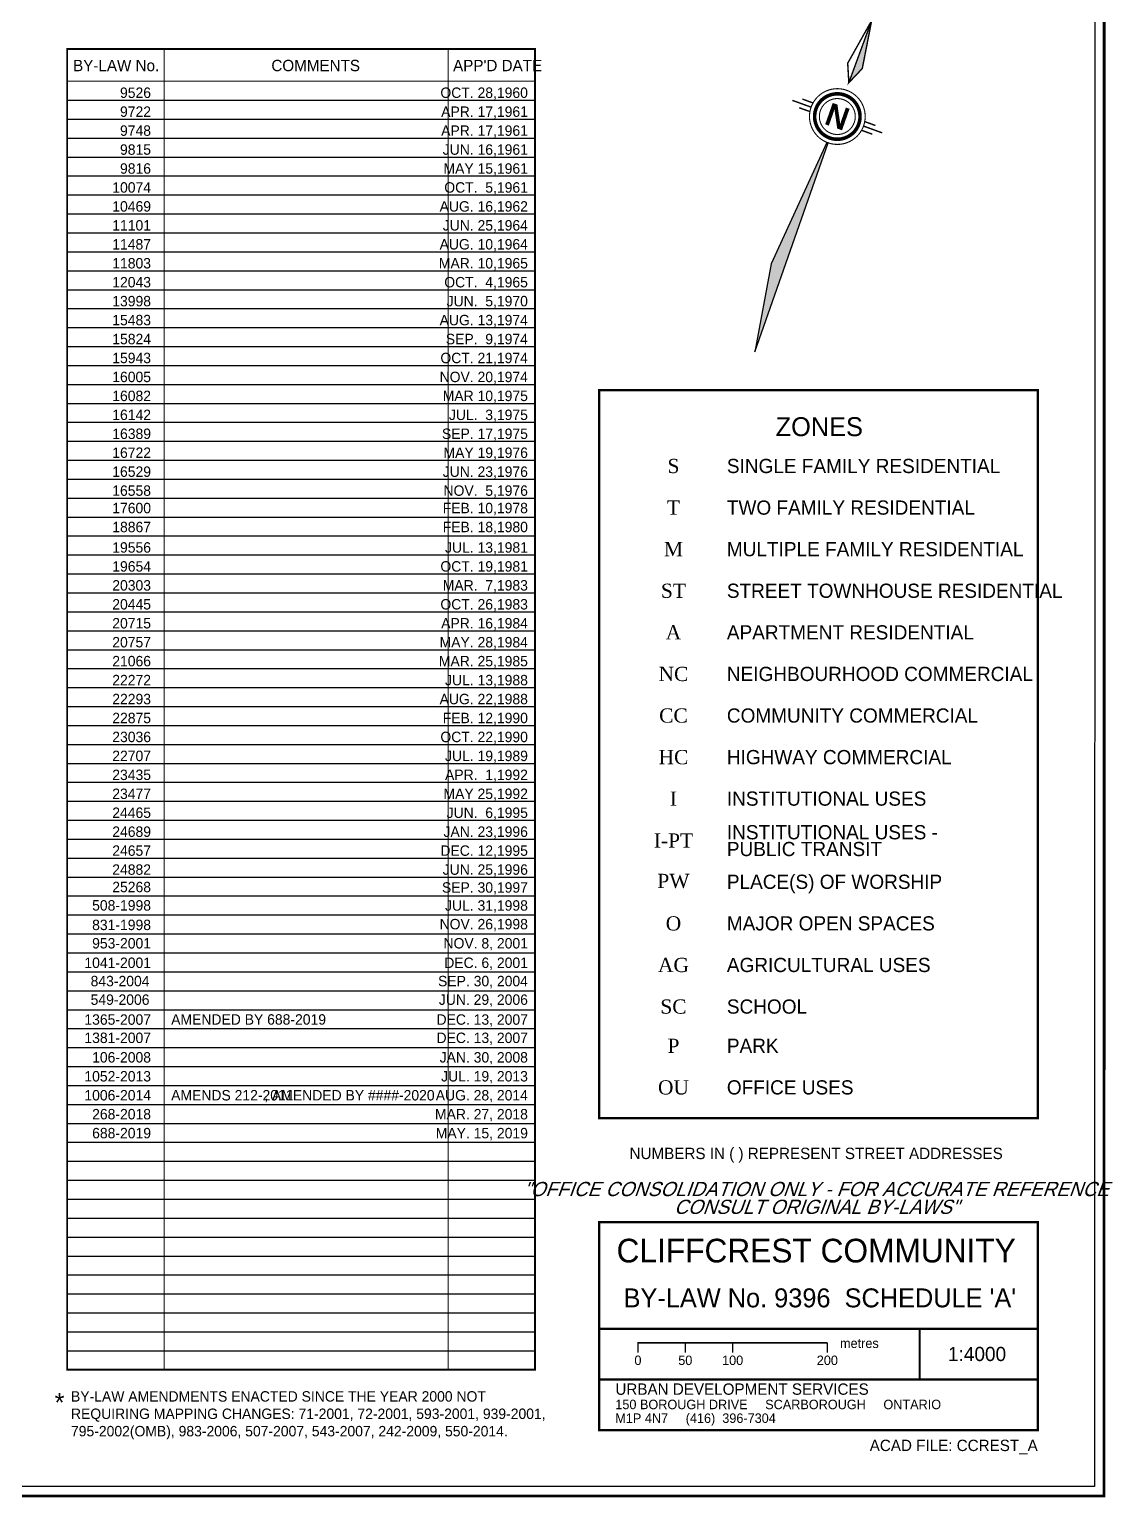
# Model space of a CAD drawing. Header units: millimetres. Extents: x 1745962 to 1749233, y 4525379 to 4529927.
# Drawn here: x 1748078 to 1749222, y 4525379 to 4526928 of the extents above; entities that cross this region are included whole.
import ezdxf
from ezdxf.enums import TextEntityAlignment as Align

# ---------------------------------------------------------------- set-up
doc = ezdxf.new("R2010")
doc.units = ezdxf.units.MM
doc.header["$LTSCALE"] = 10
doc.header["$MEASUREMENT"] = 0
doc.layers.add('2020-TECH AMEND_PENDING', color=40, linetype='Continuous', plot=False)
doc.layers.add('LEGEND', color=7, linetype='Continuous')
doc.layers.add('ZONING_COMMENTS', color=140, linetype='Continuous')
doc.styles.add('BOLD', font='BOLD.SHX')
doc.styles.add('DUTCH', font='dutcheb.ttf')
doc.styles.add('Univers Condensed', font='UNVR57W.TTF')
doc.styles.add('Univers Condensed Bold', font='UNVR67W.TTF')
doc.styles.add('Univers Light Condensed', font='unvr47a.ttf')

msp = doc.modelspace()

# ---------------------------------------------------------------- linework, layer by layer
at = {"layer": 'LEGEND'}
for p, q in [((1749203.4, 4529869.7), (1749203.1, 4525390.3)), ((1749203.1, 4525390.3), (1745973.9, 4525390))]:
    msp.add_line(p, q, dxfattribs=at)
for points, const_width in [([(1749213.1, 4525380.3), (1745963.9, 4525380), (1745963.9, 4529879.7), (1749213.4, 4529879.7)], 3), ([(1748957.8, 4526887), (1748967.7, 4526937.7), (1748943.6, 4526872.1)], 1.5), ([(1748971.3, 4525449.7), (1749143.1, 4525449.7), (1749143.1, 4525669.3), (1748679.8, 4525669.3), (1748679.8, 4525449.7)], 2.51)]:
    msp.add_lwpolyline(points, close=True, dxfattribs=dict(at, const_width=const_width))
for points, const_width in [([(1748943.6, 4526872.1), (1748942.4, 4526892.6), (1748967.7, 4526937.7)], 1.5), ([(1748884, 4526853.4), (1748903.7, 4526846.3)], 1.5), ([(1748891.2, 4526845.6), (1748902.5, 4526841.6)], 1.5), ([(1748894.5, 4526854.8), (1748905.8, 4526850.7)], 1.5), ([(1748960.4, 4526831), (1748971.7, 4526826.9)], 1.5), ([(1748957.1, 4526821.8), (1748968.4, 4526817.7)], 1.5), ([(1748959.1, 4526826.3), (1748978.9, 4526819.1)], 1.5), ([(1748679.8, 4525556.7), (1749143.1, 4525556.7)], 2.4), ([(1749018.4, 4525503.2), (1749018.4, 4525556.7)], 2.4), ([(1748770.9, 4525542), (1748770.9, 4525531.6)], 1.2), ([(1748820.9, 4525542), (1748820.9, 4525531.6)], 1.2), ([(1748920.9, 4525542), (1748920.9, 4525531.6)], 1.2), ([(1748679.8, 4525503.2), (1749143.1, 4525503.2)], 2.4)]:
    msp.add_lwpolyline(points, dxfattribs=dict(at, const_width=const_width))
for points, const_width in [([(1748902.2, 4526839.5, 1), (1748960.7, 4526833.2, 1)], 1.16), ([(1748907.6, 4526838.9, 1), (1748955.3, 4526833.8, 1)], 3.75), ([(1748912.6, 4526838.4, 1), (1748950.3, 4526834.3, 1)], 1.12)]:
    msp.add_lwpolyline(points, format="xyb", close=True, dxfattribs=dict(at, const_width=const_width))
msp.add_lwpolyline([(1748861.5, 4526680.7), (1748844.3, 4526588), (1748921.9, 4526808.5), (1748920.4, 4526809)], close=True, dxfattribs=at)
msp.add_lwpolyline([(1748920.9, 4525542, 1.6, 1.6, 0), (1748720.9, 4525542, 1.2, 1.2, 0), (1748720.9, 4525531.6, 1.2, 1.2, 0)], format="xyseb", dxfattribs=at)
for points in [[(1748943.6, 4526872.1), (1748957.8, 4526887), (1748967.7, 4526937.7)], [(1748861.5, 4526680.7), (1748920.4, 4526809), (1748844.3, 4526588), (1748921.9, 4526808.5)]]:
    msp.add_solid(points, dxfattribs=at)
at = {"layer": 'ZONING_COMMENTS'}
for p, q in [((1748118.2, 4526853.6), (1748612.3, 4526853.6)), ((1748118.2, 4526833.6), (1748612.3, 4526833.6)), ((1748118.2, 4526813.6), (1748612.3, 4526813.6)), ((1748118.2, 4526793.6), (1748612.3, 4526793.6)), ((1748118.2, 4526773.6), (1748612.3, 4526773.6)), ((1748118.2, 4526753.6), (1748612.3, 4526753.6)), ((1748118.2, 4526733.6), (1748612.3, 4526733.6)), ((1748118.2, 4526713.6), (1748612.3, 4526713.6)), ((1748118.2, 4526693.6), (1748612.3, 4526693.6)), ((1748118.2, 4526673.6), (1748612.3, 4526673.6)), ((1748118.2, 4526653.6), (1748612.3, 4526653.6)), ((1748118.2, 4526633.6), (1748612.3, 4526633.6)), ((1748118.2, 4526613.6), (1748612.3, 4526613.6)), ((1748118.2, 4526593.6), (1748612.3, 4526593.6)), ((1748118.2, 4526573.6), (1748612.3, 4526573.6)), ((1748118.2, 4526553.6), (1748612.3, 4526553.6)), ((1748118.2, 4526533.6), (1748612.3, 4526533.6)), ((1748118.2, 4526513.6), (1748612.3, 4526513.6)), ((1748118.2, 4526493.6), (1748612.3, 4526493.6)), ((1748118.2, 4526473.6), (1748612.3, 4526473.6)), ((1748118.2, 4526453.6), (1748612.3, 4526453.6)), ((1748118.2, 4526433.6), (1748612.3, 4526433.6)), ((1748118.2, 4526413.6), (1748612.3, 4526413.6)), ((1748118.2, 4526393.6), (1748612.3, 4526393.6)), ((1748118.2, 4526373.6), (1748612.3, 4526373.6)), ((1748118.2, 4526353.6), (1748612.3, 4526353.6)), ((1748118.2, 4526333.6), (1748612.3, 4526333.6)), ((1748118.2, 4526313.6), (1748612.3, 4526313.6)), ((1748118.2, 4526293.6), (1748612.3, 4526293.6)), ((1748118.2, 4526273.6), (1748612.3, 4526273.6)), ((1748118.2, 4526253.6), (1748612.3, 4526253.6)), ((1748118.2, 4526233.6), (1748612.3, 4526233.6)), ((1748118.2, 4526213.6), (1748612.3, 4526213.6)), ((1748118.2, 4526193.6), (1748612.3, 4526193.6)), ((1748118.2, 4526173.6), (1748612.3, 4526173.6)), ((1748118.2, 4526153.6), (1748612.3, 4526153.6)), ((1748118.2, 4526133.6), (1748612.3, 4526133.6)), ((1748118.2, 4526113.6), (1748612.3, 4526113.6)), ((1748118.2, 4526093.6), (1748612.3, 4526093.6)), ((1748118.2, 4526073.6), (1748612.3, 4526073.6)), ((1748118.2, 4526053.6), (1748612.3, 4526053.6)), ((1748118.2, 4526033.6), (1748612.3, 4526033.6)), ((1748118.2, 4526013.6), (1748612.3, 4526013.6)), ((1748118.2, 4525993.6), (1748612.3, 4525993.6)), ((1748118.2, 4525973.6), (1748612.3, 4525973.6)), ((1748118.2, 4525953.6), (1748612.3, 4525953.6)), ((1748118.2, 4525933.6), (1748612.3, 4525933.6)), ((1748118.2, 4525913.6), (1748612.3, 4525913.6)), ((1748118.2, 4525893.6), (1748612.3, 4525893.6)), ((1748118.2, 4525873.6), (1748612.3, 4525873.6)), ((1748118.2, 4525853.6), (1748612.3, 4525853.6)), ((1748118.2, 4525833.6), (1748612.3, 4525833.6)), ((1748118.2, 4525813.6), (1748612.3, 4525813.6)), ((1748118.2, 4525793.6), (1748612.3, 4525793.6)), ((1748118.2, 4525773.6), (1748612.3, 4525773.6)), ((1748118.2, 4525753.6), (1748612.3, 4525753.6)), ((1748118.2, 4525733.6), (1748612.3, 4525733.6)), ((1748118.2, 4525713.6), (1748612.3, 4525713.6)), ((1748118.2, 4525693.6), (1748612.3, 4525693.6)), ((1748118.2, 4525673.6), (1748612.3, 4525673.6)), ((1748118.2, 4525653.6), (1748612.3, 4525653.6)), ((1748118.2, 4525633.6), (1748612.3, 4525633.6)), ((1748118.2, 4525613.6), (1748612.3, 4525613.6)), ((1748118.2, 4525593.6), (1748612.3, 4525593.6)), ((1748118.2, 4525573.6), (1748612.3, 4525573.6)), ((1748118.2, 4525553.6), (1748612.3, 4525553.6)), ((1748118.2, 4525533.6), (1748612.3, 4525533.6))]:
    msp.add_line(p, q, dxfattribs=at)
for points, const_width in [([(1748612.3, 4525513.6), (1748118.2, 4525513.6), (1748118.2, 4526907.7), (1748612.3, 4526907.7)], 2), ([(1749143.1, 4525779.2), (1748679.8, 4525779.2), (1748679.8, 4526547.4), (1749143.1, 4526547.4)], 2.5)]:
    msp.add_lwpolyline(points, close=True, dxfattribs=dict(at, const_width=const_width))
at = {"layer": 'ZONING_COMMENTS', "const_width": 1}
for points in [[(1748220.5, 4525513.6), (1748220.5, 4526907.7)], [(1748520.4, 4525513.6), (1748520.4, 4526907.7)], [(1748118.2, 4526873.6), (1748612.3, 4526873.6)]]:
    msp.add_lwpolyline(points, dxfattribs=at)

# ---------------------------------------------------------------- texts
at = {"layer": '2020-TECH AMEND_PENDING', "style": 'Univers Light Condensed'}
msp.add_text(', AMENDED BY ####-2020', height=11, dxfattribs=at).set_placement((1748326.3, 4525803.3), align=Align.MIDDLE_LEFT)
at = {"layer": 'LEGEND', "style": 'BOLD'}
msp.add_text('N', height=24, rotation=340.6366, dxfattribs=at).set_placement((1748931.5, 4526836.3), align=Align.MIDDLE_CENTER)
at = {"layer": 'LEGEND', "style": 'Univers Light Condensed'}
msp.add_text('NUMBERS IN ( ) REPRESENT STREET ADDRESSES', height=12, dxfattribs=at).set_placement((1748909.1, 4525741.9), align=Align.MIDDLE_CENTER)
at = {"layer": 'LEGEND', "style": 'Univers Condensed', "oblique": 20}
for s, p in [('"OFFICE CONSOLIDATION ONLY - FOR ACCURATE REFERENCE', (1748909.1, 4525704.3)), ('CONSULT ORIGINAL BY-LAWS"', (1748909.1, 4525685.5))]:
    msp.add_text(s, height=15, dxfattribs=at).set_placement(p, align=Align.MIDDLE)
at = {"layer": 'LEGEND'}
for s, height, style, p in [('CLIFFCREST COMMUNITY', 25, 'Univers Condensed Bold', (1748909.1, 4525626.8)), ('0', 10, 'Univers Light Condensed', (1748720.9, 4525518.5)), ('50', 10, 'Univers Light Condensed', (1748770.9, 4525518.5)), ('100', 10, 'Univers Light Condensed', (1748820.9, 4525518.5)), ('200', 10, 'Univers Light Condensed', (1748920.9, 4525518.5)), ('1:4000', 15, 'Univers Condensed Bold', (1749079, 4525522.7))]:
    msp.add_text(s, height=height, dxfattribs=dict(at, style=style)).set_placement(p, align=Align.CENTER)
for s, height, style, p in [('metres', 10, 'Univers Light Condensed', (1748934.3, 4525536.5)), ('URBAN DEVELOPMENT SERVICES', 12, 'Univers Condensed', (1748697.1, 4525487.1)), ('150 BOROUGH DRIVE     SCARBOROUGH     ONTARIO', 10, 'Univers Light Condensed', (1748697, 4525471.9)), ('M1P 4N7     (416)  396-7304', 10, 'Univers Light Condensed', (1748697, 4525457.4))]:
    msp.add_text(s, height=height, dxfattribs=dict(at, style=style)).set_placement(p)
at = {"layer": 'LEGEND', "style": 'Univers Condensed'}
msp.add_text('ACAD FILE: CCREST_A', height=12, dxfattribs=at).set_placement((1749143.1, 4525427.7), align=Align.RIGHT)
at = {"layer": 'ZONING_COMMENTS'}
for s, height, style, p in [('BY-LAW No.', 12, 'Univers Condensed Bold', (1748169.9, 4526890.2)), ('S', 15, 'DUTCH', (1748758.4, 4526467.5)), ('T', 15, 'DUTCH', (1748758.4, 4526423.6)), ('M', 15, 'DUTCH', (1748758.4, 4526379.7)), ('ST', 15, 'DUTCH', (1748758.4, 4526335.8)), ('A', 15, 'DUTCH', (1748758.4, 4526291.9)), ('NC', 15, 'DUTCH', (1748758.4, 4526248)), ('CC', 15, 'DUTCH', (1748758.4, 4526204.1)), ('HC', 15, 'DUTCH', (1748758.4, 4526160.2)), ('I', 15, 'DUTCH', (1748758.4, 4526116.4)), ('I-PT', 15, 'DUTCH', (1748758.4, 4526072.2)), ('PW', 15, 'DUTCH', (1748758.4, 4526029.5)), ('O', 15, 'DUTCH', (1748758.4, 4525984.7)), ('AG', 15, 'DUTCH', (1748758.4, 4525940.8)), ('SC', 15, 'DUTCH', (1748758.4, 4525896.9)), ('P', 15, 'DUTCH', (1748758.4, 4525855.5)), ('OU', 15, 'DUTCH', (1748758.4, 4525811.6))]:
    msp.add_text(s, height=height, dxfattribs=dict(at, style=style)).set_placement(p, align=Align.MIDDLE_CENTER)
for s, height, style, p in [('COMMENTS', 12, 'Univers Condensed Bold', (1748333.8, 4526890.2)), ("APP'D DATE", 12, 'Univers Condensed Bold', (1748525.7, 4526890.2)), ('SINGLE FAMILY RESIDENTIAL', 15, 'Univers Condensed', (1748814.8, 4526467.5)), ('TWO FAMILY RESIDENTIAL', 15, 'Univers Condensed', (1748814.8, 4526423.6)), ('MULTIPLE FAMILY RESIDENTIAL', 15, 'Univers Condensed', (1748814.8, 4526379.7)), ('STREET TOWNHOUSE RESIDENTIAL', 15, 'Univers Condensed', (1748814.8, 4526335.8)), ('APARTMENT RESIDENTIAL', 15, 'Univers Condensed', (1748814.8, 4526291.9)), ('NEIGHBOURHOOD COMMERCIAL', 15, 'Univers Condensed', (1748814.8, 4526248)), ('COMMUNITY COMMERCIAL', 15, 'Univers Condensed', (1748814.8, 4526204.1)), ('HIGHWAY COMMERCIAL', 15, 'Univers Condensed', (1748814.8, 4526160.2)), ('INSTITUTIONAL USES', 15, 'Univers Condensed', (1748814.8, 4526116.4)), ('INSTITUTIONAL USES -', 15, 'Univers Condensed', (1748814.8, 4526080.9)), ('PUBLIC TRANSIT', 15, 'Univers Condensed', (1748814.8, 4526063.2)), ('PLACE(S) OF WORSHIP', 15, 'Univers Condensed', (1748814.8, 4526028.6)), ('MAJOR OPEN SPACES', 15, 'Univers Condensed', (1748814.8, 4525984.7)), ('AGRICULTURAL USES', 15, 'Univers Condensed', (1748814.8, 4525940.8)), ('SCHOOL', 15, 'Univers Condensed', (1748814.8, 4525896.9)), ('AMENDED BY 688-2019', 11, 'Univers Light Condensed', (1748228, 4525883.3)), ('PARK', 15, 'Univers Condensed', (1748814.8, 4525855.5)), ('AMENDS 212-2011', 11, 'Univers Light Condensed', (1748228, 4525803.3)), ('OFFICE USES', 15, 'Univers Condensed', (1748814.8, 4525811.6)), ('*', 20, 'Univers Light Condensed', (1748104.9, 4525479))]:
    msp.add_text(s, height=height, dxfattribs=dict(at, style=style)).set_placement(p, align=Align.MIDDLE_LEFT)
at = {"layer": 'ZONING_COMMENTS', "style": 'Univers Light Condensed'}
for s, p in [(' 9526', (1748206.7, 4526861.5)), ('OCT. 28,1960', (1748604.7, 4526861.5)), (' 9722', (1748206.7, 4526841.5)), ('APR. 17,1961', (1748604.7, 4526841.5)), (' 9748', (1748206.7, 4526821.5)), ('APR. 17,1961', (1748604.7, 4526821.5)), (' 9815', (1748206.7, 4526801.5)), ('JUN. 16,1961', (1748604.7, 4526801.5)), (' 9816', (1748206.7, 4526781.5)), ('MAY 15,1961', (1748604.7, 4526781.5)), ('10074', (1748206.7, 4526761.5)), ('OCT.  5,1961', (1748604.7, 4526761.5)), ('10469', (1748206.7, 4526741.5)), ('AUG. 16,1962', (1748604.7, 4526741.5)), ('11101', (1748206.7, 4526721.5)), ('JUN. 25,1964', (1748604.7, 4526721.5)), ('11487', (1748206.7, 4526701.5)), ('AUG. 10,1964', (1748604.7, 4526701.5)), ('11803', (1748206.7, 4526681.5)), ('MAR. 10,1965', (1748604.7, 4526681.5)), ('12043', (1748206.7, 4526661.5)), ('OCT.  4,1965', (1748604.7, 4526661.5)), ('13998', (1748206.7, 4526641.5)), ('JUN.  5,1970', (1748604.7, 4526641.5)), ('15483', (1748206.7, 4526621.5)), ('AUG. 13,1974', (1748604.7, 4526621.5)), ('15824', (1748206.7, 4526601.5)), ('SEP.  9,1974', (1748604.7, 4526601.5)), ('15943', (1748206.7, 4526581.5)), ('OCT. 21,1974', (1748604.7, 4526581.5)), ('16005', (1748206.7, 4526561.5)), ('NOV. 20,1974', (1748604.7, 4526561.5)), ('16082', (1748206.7, 4526541.5)), ('MAR 10,1975', (1748604.7, 4526541.5)), ('16142', (1748206.7, 4526521.5)), ('JUL.  3,1975', (1748604.7, 4526521.5)), ('16389', (1748206.7, 4526501.5)), ('SEP. 17,1975', (1748604.7, 4526501.5)), ('16722', (1748206.7, 4526481.5)), ('MAY 19,1976', (1748604.7, 4526481.5)), ('16529', (1748206.7, 4526461.5)), ('JUN. 23,1976', (1748604.7, 4526461.5)), ('16558', (1748206.7, 4526441.5)), ('NOV.  5,1976', (1748604.7, 4526441.5)), ('17600', (1748206.7, 4526423.1)), ('FEB. 10,1978', (1748604.7, 4526423.1)), ('18867', (1748206.7, 4526403.1)), ('FEB. 18,1980', (1748604.7, 4526403.1)), ('19556', (1748206.7, 4526381.5)), ('JUL. 13,1981', (1748604.7, 4526381.5)), ('19654', (1748206.7, 4526361.5)), ('OCT. 19,1981', (1748604.7, 4526361.5)), ('20303', (1748206.7, 4526341.5)), ('MAR.  7,1983', (1748604.7, 4526341.5)), ('20445', (1748206.7, 4526321.5)), ('OCT. 26,1983', (1748604.7, 4526321.5)), ('20715', (1748206.7, 4526301.5)), ('APR. 16,1984', (1748604.7, 4526301.5)), ('20757', (1748206.7, 4526281.5)), ('MAY. 28,1984', (1748604.7, 4526281.5)), ('21066', (1748206.7, 4526261.5)), ('MAR. 25,1985', (1748604.7, 4526261.5)), ('22272', (1748206.7, 4526241.5)), ('JUL. 13,1988', (1748604.7, 4526241.5)), ('22293', (1748206.7, 4526221.5)), ('AUG. 22,1988', (1748604.7, 4526221.5)), ('22875', (1748206.7, 4526201.5)), ('FEB. 12,1990', (1748604.7, 4526201.5)), ('23036', (1748206.7, 4526181.5)), ('OCT. 22,1990', (1748604.7, 4526181.5)), ('22707', (1748206.7, 4526161.5)), ('JUL. 19,1989', (1748604.7, 4526161.5)), ('23435', (1748206.7, 4526141.5)), ('APR.  1,1992', (1748604.7, 4526141.5)), ('23477', (1748206.7, 4526121.5)), ('MAY 25,1992', (1748604.7, 4526121.5)), ('24465', (1748206.7, 4526101.5)), ('JUN.  6,1995', (1748604.7, 4526101.5)), ('24689', (1748206.7, 4526081.5)), ('JAN. 23,1996', (1748604.7, 4526081.5)), ('24657', (1748206.7, 4526061.5)), ('DEC. 12,1995', (1748604.7, 4526061.5)), ('24882', (1748206.7, 4526041.5)), ('JUN. 25,1996', (1748604.7, 4526041.5)), ('25268', (1748206.7, 4526023.1)), ('SEP. 30,1997', (1748604.7, 4526022.6)), ('508-1998', (1748206.7, 4526003.7)), ('JUL. 31,1998', (1748604.7, 4526003.6)), ('831-1998', (1748206.7, 4525983.1)), ('NOV. 26,1998', (1748604.7, 4525983.9)), ('953-2001', (1748206.7, 4525963.7)), ('NOV. 8, 2001', (1748604.7, 4525963.7)), ('1041-2001', (1748206.7, 4525943.1)), ('DEC. 6, 2001', (1748604.7, 4525943.1)), ('843-2004', (1748205.1, 4525923.8)), ('SEP. 30, 2004', (1748604.7, 4525923.8)), ('549-2006', (1748205.1, 4525904.2)), ('JUN. 29, 2006', (1748604.7, 4525904.2)), ('1365-2007', (1748206.7, 4525883.2)), ('DEC. 13, 2007', (1748604.7, 4525883.2)), ('1381-2007', (1748206.7, 4525863.9)), ('DEC. 13, 2007', (1748604.7, 4525863.9)), ('106-2008', (1748206.7, 4525843.3)), ('JAN. 30, 2008', (1748604.7, 4525843.3)), ('1052-2013', (1748206.7, 4525823.3)), ('JUL. 19, 2013', (1748604.7, 4525823.3)), ('1006-2014', (1748206.7, 4525803.3)), ('AUG. 28, 2014', (1748604.7, 4525803.3)), ('268-2018', (1748206.7, 4525783.3)), ('MAR. 27, 2018', (1748604.7, 4525783.3)), ('688-2019', (1748206.7, 4525763.3)), ('MAY. 15, 2019', (1748604.7, 4525763.3))]:
    msp.add_text(s, height=11, dxfattribs=at).set_placement(p, align=Align.MIDDLE_RIGHT)
at = {"layer": 'ZONING_COMMENTS'}
for s, style, p in [('ZONES', 'Univers Condensed Bold', (1748912.4, 4526499)), ("BY-LAW No. 9396  SCHEDULE 'A'", 'Univers Condensed', (1748913, 4525579.4))]:
    msp.add_text(s, height=20, dxfattribs=dict(at, style=style)).set_placement(p, align=Align.CENTER)
at = {"layer": 'ZONING_COMMENTS', "insert": (1748122.2, 4525490.9), "char_height": 11, "width": 502.137, "attachment_point": 1, "style": 'Univers Light Condensed'}
msp.add_mtext('BY-LAW AMENDMENTS ENACTED SINCE THE YEAR 2000 NOT REQUIRING MAPPING CHANGES: 71-2001, 72-2001, 593-2001, 939-2001, 795-2002(OMB), 983-2006, 507-2007, 543-2007, 242-2009, 550-2014.', dxfattribs=at)

doc.saveas('drawing.dxf')
